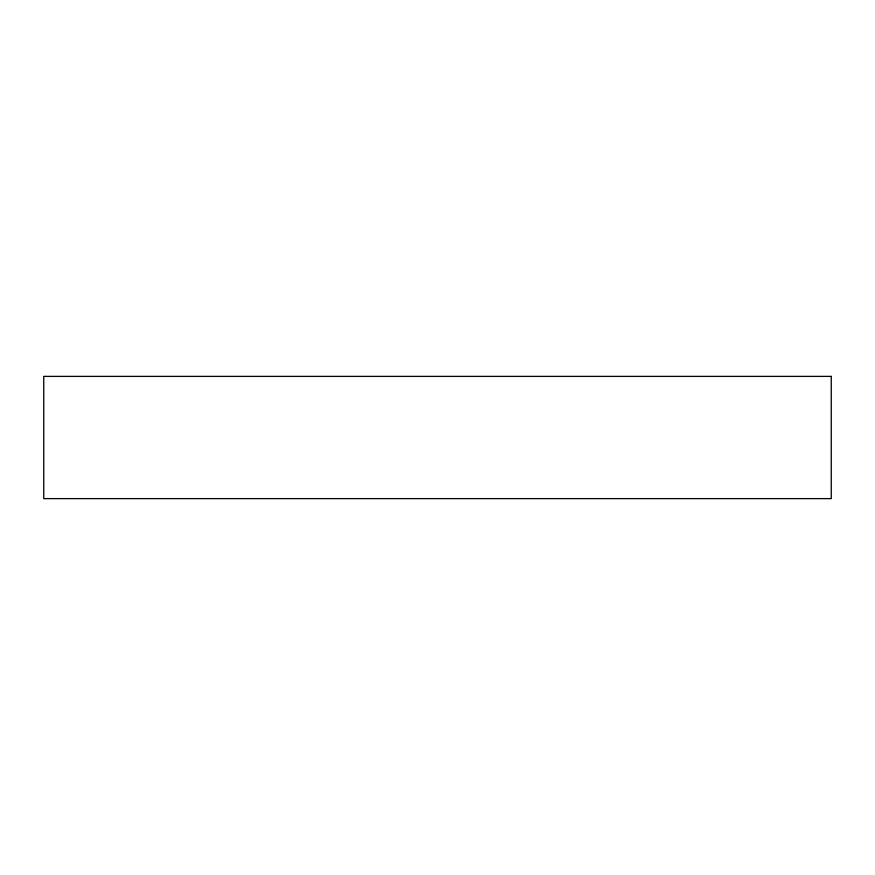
<?xml version="1.0" encoding="UTF-8"?>
<svg xmlns="http://www.w3.org/2000/svg" width="875" height="875" viewBox="0 0 875 875"><rect width="100%" height="100%" fill="white"/><g stroke="black" fill="none" stroke-linecap="round" stroke-linejoin="round"><path stroke-width="1.31" d="M831.25 376.381L43.75 376.381L43.75 498.619L831.25 498.619L831.25 376.381"/></g></svg>
